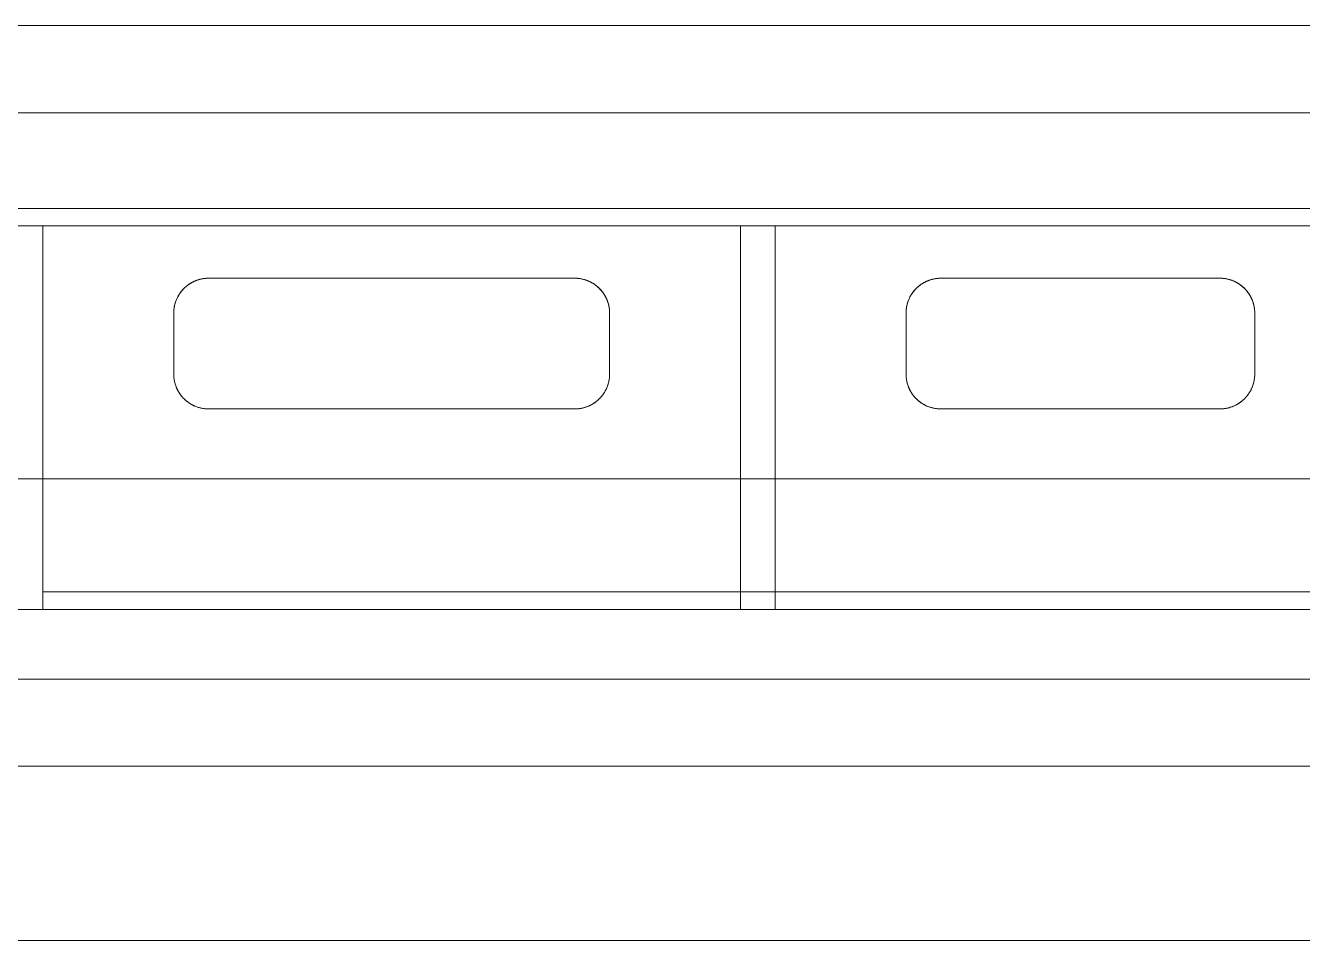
# Paper-space layout 'Presentación1' of a CAD drawing. Header units: millimetres. Extents: x 455 to 3402, y 15 to 1454.
# Drawn here: x 3192.21 to 3241.04, y 1336.63 to 1371.63 of the extents above; entities that cross this region are included whole.
import ezdxf

# ---------------------------------------------------------------- set-up
doc = ezdxf.new("R2010")
doc.units = ezdxf.units.MM

psp = doc.layouts.new('Presentación1')

# ---------------------------------------------------------------- linework, layer by layer
at = {"color": 7, "linetype": 'Continuous', "lineweight": 15}
for p, q in [((3264.878, 1371.629, -679.023), (3144.878, 1371.629, -679.023)), ((3264.878, 1368.295, -679.023), (3144.878, 1368.295, -679.023)), ((3264.878, 1364.629, -679.023), (3144.878, 1364.629, -679.023)), ((3192.878, 1363.962, -679.023), (3144.878, 1363.962, -679.023)), ((3219.544, 1363.962, -679.023), (3192.878, 1363.962, -679.023)), ((3192.878, 1363.962, -679.023), (3192.878, 1349.962, -679.023)), ((3264.878, 1363.962, -679.023), (3192.878, 1363.962, -679.023)), ((3192.878, 1349.962, -679.023), (3192.878, 1363.962, -679.023)), ((3192.878, 1349.295, -679.023), (3192.878, 1363.962, -679.023)), ((3219.544, 1349.962, -679.023), (3219.544, 1363.962, -679.023)), ((3220.878, 1363.962, -679.023), (3219.544, 1363.962, -679.023)), ((3219.544, 1349.295, -679.023), (3219.544, 1363.962, -679.023)), ((3220.878, 1363.962, -679.023), (3220.878, 1349.962, -679.023)), ((3264.878, 1363.962, -679.023), (3220.878, 1363.962, -679.023)), ((3220.878, 1349.295, -679.023), (3220.878, 1363.962, -679.023)), ((3213.211, 1361.962, -679.023), (3199.211, 1361.962, -679.023)), ((3237.878, 1361.962, -679.023), (3227.211, 1361.962, -679.023)), ((3197.878, 1360.629, -679.023), (3197.878, 1358.295, -679.023)), ((3197.878, 1360.629, -679.023), (3197.878, 1358.295, -679.023)), ((3197.878, 1360.629, -679.023), (3197.878, 1358.295, -679.023)), ((3197.878, 1360.629, -679.023), (3197.878, 1358.295, -679.023)), ((3214.544, 1358.295, -679.023), (3214.544, 1360.629, -679.023)), ((3214.544, 1358.295, -679.023), (3214.544, 1360.629, -679.023)), ((3214.544, 1358.295, -679.023), (3214.544, 1360.629, -679.023)), ((3214.544, 1358.295, -679.023), (3214.544, 1360.629, -679.023)), ((3225.878, 1360.629, -679.023), (3225.878, 1358.295, -679.023)), ((3225.878, 1360.629, -679.023), (3225.878, 1358.295, -679.023)), ((3225.878, 1360.629, -679.023), (3225.878, 1358.295, -679.023)), ((3225.878, 1360.629, -679.023), (3225.878, 1358.295, -679.023)), ((3239.211, 1358.295, -679.023), (3239.211, 1360.629, -679.023)), ((3239.211, 1358.295, -679.023), (3239.211, 1360.629, -679.023)), ((3239.211, 1358.295, -679.023), (3239.211, 1360.629, -679.023)), ((3239.211, 1358.295, -679.023), (3239.211, 1360.629, -679.023)), ((3199.211, 1356.962, -679.023), (3213.211, 1356.962, -679.023)), ((3227.211, 1356.962, -679.023), (3237.878, 1356.962, -679.023)), ((3264.878, 1354.286, -679.023), (3144.878, 1354.286, -679.023)), ((3219.544, 1349.962, -679.023), (3192.878, 1349.962, -679.023)), ((3192.878, 1349.295, -679.023), (3192.878, 1349.962, -679.023)), ((3192.878, 1349.962, -679.023), (3192.878, 1349.295, -679.023)), ((3264.878, 1349.962, -679.023), (3192.878, 1349.962, -679.023)), ((3219.544, 1349.962, -679.023), (3219.544, 1349.295, -679.023)), ((3264.878, 1349.962, -679.023), (3220.878, 1349.962, -679.023)), ((3220.878, 1349.295, -679.023), (3220.878, 1349.962, -679.023)), ((3191.211, 1349.295, -679.023), (3192.878, 1349.295, -679.023)), ((3219.544, 1349.295, -679.023), (3192.878, 1349.295, -679.023)), ((3264.878, 1349.295, -679.023), (3192.878, 1349.295, -679.023)), ((3220.878, 1349.295, -679.023), (3219.544, 1349.295, -679.023)), ((3264.878, 1349.295, -679.023), (3220.878, 1349.295, -679.023)), ((3264.878, 1346.629, -679.023), (3144.878, 1346.629, -679.023)), ((3264.878, 1343.295, -679.023), (3144.878, 1343.295, -679.023)), ((3264.878, 1336.629, -679.023), (3144.878, 1336.629, -679.023))]:
    psp.add_line(p, q, dxfattribs=at)
for points, knots in [([(3199.211, 1361.962, -679.023), (3199.19, 1361.962, -679.023), (3199.147, 1361.961, -679.023), (3199.083, 1361.956, -679.023), (3199.019, 1361.949, -679.023), (3198.949, 1361.937, -679.023), (3198.872, 1361.919, -679.023), (3198.789, 1361.895, -679.023), (3198.709, 1361.865, -679.023), (3198.629, 1361.829, -679.023), (3198.551, 1361.788, -679.023), (3198.475, 1361.742, -679.023), (3198.403, 1361.69, -679.023), (3198.331, 1361.632, -679.023), (3198.261, 1361.566, -679.023), (3198.193, 1361.492, -679.023), (3198.132, 1361.414, -679.023), (3198.085, 1361.343, -679.023), (3198.048, 1361.282, -679.023), (3198.021, 1361.231, -679.023), (3197.996, 1361.179, -679.023), (3197.974, 1361.126, -679.023), (3197.953, 1361.072, -679.023), (3197.935, 1361.017, -679.023), (3197.92, 1360.962, -679.023), (3197.905, 1360.902, -679.023), (3197.894, 1360.837, -679.023), (3197.885, 1360.768, -679.023), (3197.879, 1360.699, -679.023), (3197.878, 1360.652, -679.023), (3197.878, 1360.629, -679.023)], [0, 0, 0, 0, 0.027087, 0.054277, 0.081776, 0.109377, 0.146361, 0.183575, 0.221474, 0.259588, 0.300123, 0.340879, 0.382269, 0.423854, 0.472048, 0.520494, 0.569663, 0.619055, 0.648237, 0.67742, 0.706763, 0.736106, 0.765927, 0.795749, 0.825726, 0.855703, 0.891612, 0.927587, 0.96376, 1, 1, 1, 1]), ([(3199.211, 1361.962, -679.023), (3199.206, 1361.962, -679.023), (3199.171, 1361.962, -679.023), (3199.106, 1361.959, -679.023), (3199.017, 1361.949, -679.023), (3198.928, 1361.933, -679.023), (3198.842, 1361.911, -679.023), (3198.759, 1361.884, -679.023), (3198.679, 1361.852, -679.023), (3198.601, 1361.815, -679.023), (3198.524, 1361.773, -679.023), (3198.448, 1361.724, -679.023), (3198.375, 1361.668, -679.023), (3198.305, 1361.609, -679.023), (3198.237, 1361.541, -679.023), (3198.171, 1361.465, -679.023), (3198.109, 1361.381, -679.023), (3198.053, 1361.293, -679.023), (3198.012, 1361.213, -679.023), (3197.981, 1361.145, -679.023), (3197.959, 1361.089, -679.023), (3197.94, 1361.032, -679.023), (3197.923, 1360.974, -679.023), (3197.908, 1360.915, -679.023), (3197.897, 1360.855, -679.023), (3197.888, 1360.794, -679.023), (3197.88, 1360.719, -679.023), (3197.879, 1360.664, -679.023), (3197.878, 1360.629, -679.023)], [0, 0, 0, 0, 0.0068373, 0.0445267, 0.08249, 0.1212939, 0.1603758, 0.1980198, 0.235886, 0.2743992, 0.3131139, 0.3558665, 0.3988471, 0.4424782, 0.486308, 0.5378128, 0.589589, 0.6421496, 0.6949548, 0.725872, 0.7567899, 0.7878848, 0.8189799, 0.8506148, 0.8822491, 0.9140636, 0.9458784, 1, 1, 1, 1]), ([(3199.211, 1361.962, -679.023), (3199.182, 1361.962, -679.023), (3199.125, 1361.961, -679.023), (3199.038, 1361.952, -679.023), (3198.952, 1361.938, -679.023), (3198.868, 1361.918, -679.023), (3198.787, 1361.894, -679.023), (3198.709, 1361.865, -679.023), (3198.634, 1361.831, -679.023), (3198.568, 1361.798, -679.023), (3198.513, 1361.765, -679.023), (3198.467, 1361.735, -679.023), (3198.422, 1361.704, -679.023), (3198.378, 1361.671, -679.023), (3198.336, 1361.636, -679.023), (3198.296, 1361.599, -679.023), (3198.257, 1361.561, -679.023), (3198.218, 1361.519, -679.023), (3198.178, 1361.472, -679.023), (3198.138, 1361.421, -679.023), (3198.101, 1361.369, -679.023), (3198.067, 1361.314, -679.023), (3198.035, 1361.258, -679.023), (3198.006, 1361.2, -679.023), (3197.98, 1361.141, -679.023), (3197.957, 1361.084, -679.023), (3197.938, 1361.027, -679.023), (3197.922, 1360.972, -679.023), (3197.909, 1360.917, -679.023), (3197.898, 1360.861, -679.023), (3197.889, 1360.803, -679.023), (3197.883, 1360.746, -679.023), (3197.879, 1360.687, -679.023), (3197.878, 1360.648, -679.023), (3197.878, 1360.629, -679.023)], [0, 0, 0, 0, 0.036113, 0.072489, 0.109676, 0.147131, 0.183108, 0.219295, 0.256089, 0.293069, 0.318434, 0.3438, 0.369361, 0.394922, 0.421032, 0.447142, 0.473415, 0.499688, 0.531753, 0.563819, 0.596123, 0.628428, 0.661428, 0.694429, 0.727647, 0.760866, 0.79039, 0.819915, 0.849583, 0.879252, 0.909363, 0.939474, 0.969737, 1, 1, 1, 1]), ([(3199.211, 1361.962, -679.023), (3199.183, 1361.962, -679.023), (3199.127, 1361.961, -679.023), (3199.044, 1361.952, -679.023), (3198.961, 1361.939, -679.023), (3198.879, 1361.921, -679.023), (3198.799, 1361.898, -679.023), (3198.72, 1361.869, -679.023), (3198.642, 1361.836, -679.023), (3198.566, 1361.797, -679.023), (3198.494, 1361.754, -679.023), (3198.431, 1361.711, -679.023), (3198.378, 1361.67, -679.023), (3198.332, 1361.632, -679.023), (3198.289, 1361.592, -679.023), (3198.248, 1361.551, -679.023), (3198.208, 1361.508, -679.023), (3198.17, 1361.463, -679.023), (3198.135, 1361.417, -679.023), (3198.102, 1361.37, -679.023), (3198.071, 1361.322, -679.023), (3198.043, 1361.273, -679.023), (3198.017, 1361.223, -679.023), (3197.993, 1361.172, -679.023), (3197.971, 1361.12, -679.023), (3197.951, 1361.067, -679.023), (3197.934, 1361.013, -679.023), (3197.916, 1360.95, -679.023), (3197.9, 1360.878, -679.023), (3197.887, 1360.796, -679.023), (3197.879, 1360.713, -679.023), (3197.878, 1360.657, -679.023), (3197.878, 1360.629, -679.023)], [0, 0, 0, 0, 0.0351047, 0.0704519, 0.1057783, 0.141335, 0.1775752, 0.2140325, 0.2519146, 0.2900034, 0.3286796, 0.3675345, 0.39555, 0.4235662, 0.451796, 0.480026, 0.5088614, 0.5376977, 0.5667147, 0.5957321, 0.6243428, 0.6529539, 0.6817122, 0.7104714, 0.7396683, 0.7688655, 0.7982036, 0.8275426, 0.8703827, 0.9133305, 0.9566092, 1, 1, 1, 1]), ([(3214.544, 1360.629, -679.023), (3214.544, 1360.652, -679.023), (3214.543, 1360.697, -679.023), (3214.538, 1360.765, -679.023), (3214.529, 1360.834, -679.023), (3214.517, 1360.902, -679.023), (3214.501, 1360.97, -679.023), (3214.481, 1361.038, -679.023), (3214.457, 1361.105, -679.023), (3214.43, 1361.17, -679.023), (3214.401, 1361.232, -679.023), (3214.368, 1361.293, -679.023), (3214.332, 1361.352, -679.023), (3214.292, 1361.41, -679.023), (3214.249, 1361.467, -679.023), (3214.201, 1361.523, -679.023), (3214.149, 1361.577, -679.023), (3214.089, 1361.633, -679.023), (3214.019, 1361.691, -679.023), (3213.951, 1361.739, -679.023), (3213.893, 1361.775, -679.023), (3213.848, 1361.801, -679.023), (3213.801, 1361.825, -679.023), (3213.753, 1361.847, -679.023), (3213.704, 1361.868, -679.023), (3213.655, 1361.886, -679.023), (3213.605, 1361.903, -679.023), (3213.553, 1361.918, -679.023), (3213.499, 1361.931, -679.023), (3213.444, 1361.942, -679.023), (3213.388, 1361.951, -679.023), (3213.331, 1361.957, -679.023), (3213.272, 1361.961, -679.023), (3213.231, 1361.962, -679.023), (3213.211, 1361.962, -679.023)], [0, 0, 0, 0, 0.035373, 0.070809, 0.106434, 0.142123, 0.17855, 0.215046, 0.251755, 0.288537, 0.323141, 0.35781, 0.392686, 0.427635, 0.463466, 0.499386, 0.535593, 0.571906, 0.618057, 0.664468, 0.688109, 0.711791, 0.735605, 0.759466, 0.782532, 0.805646, 0.828911, 0.852231, 0.876189, 0.900212, 0.924435, 0.948728, 0.974321, 1, 1, 1, 1]), ([(3214.544, 1360.629, -679.023), (3214.544, 1360.655, -679.023), (3214.543, 1360.706, -679.023), (3214.536, 1360.784, -679.023), (3214.525, 1360.861, -679.023), (3214.51, 1360.934, -679.023), (3214.492, 1361.002, -679.023), (3214.471, 1361.066, -679.023), (3214.447, 1361.13, -679.023), (3214.42, 1361.193, -679.023), (3214.389, 1361.255, -679.023), (3214.354, 1361.317, -679.023), (3214.315, 1361.377, -679.023), (3214.277, 1361.431, -679.023), (3214.24, 1361.478, -679.023), (3214.205, 1361.519, -679.023), (3214.168, 1361.558, -679.023), (3214.128, 1361.597, -679.023), (3214.087, 1361.635, -679.023), (3214.043, 1361.672, -679.023), (3213.997, 1361.707, -679.023), (3213.94, 1361.746, -679.023), (3213.87, 1361.79, -679.023), (3213.785, 1361.834, -679.023), (3213.71, 1361.866, -679.023), (3213.647, 1361.889, -679.023), (3213.585, 1361.909, -679.023), (3213.507, 1361.93, -679.023), (3213.427, 1361.945, -679.023), (3213.362, 1361.954, -679.023), (3213.312, 1361.959, -679.023), (3213.262, 1361.962, -679.023), (3213.228, 1361.962, -679.023), (3213.211, 1361.962, -679.023)], [0, 0, 0, 0, 0.040084, 0.08026, 0.120712, 0.161258, 0.195897, 0.230597, 0.26548, 0.300428, 0.336127, 0.371899, 0.407903, 0.443988, 0.470283, 0.496613, 0.523055, 0.549538, 0.576492, 0.603495, 0.630648, 0.657856, 0.700618, 0.743632, 0.78751, 0.8096, 0.831733, 0.872914, 0.914419, 0.935692, 0.957013, 0.978481, 1, 1, 1, 1]), ([(3214.544, 1360.629, -679.023), (3214.544, 1360.653, -679.023), (3214.543, 1360.702, -679.023), (3214.537, 1360.775, -679.023), (3214.527, 1360.847, -679.023), (3214.513, 1360.917, -679.023), (3214.497, 1360.985, -679.023), (3214.477, 1361.049, -679.023), (3214.454, 1361.113, -679.023), (3214.428, 1361.176, -679.023), (3214.397, 1361.239, -679.023), (3214.363, 1361.301, -679.023), (3214.326, 1361.362, -679.023), (3214.288, 1361.416, -679.023), (3214.252, 1361.463, -679.023), (3214.217, 1361.505, -679.023), (3214.18, 1361.546, -679.023), (3214.14, 1361.586, -679.023), (3214.099, 1361.624, -679.023), (3214.055, 1361.662, -679.023), (3214.009, 1361.698, -679.023), (3213.952, 1361.738, -679.023), (3213.883, 1361.782, -679.023), (3213.799, 1361.827, -679.023), (3213.725, 1361.86, -679.023), (3213.664, 1361.883, -679.023), (3213.617, 1361.899, -679.023), (3213.569, 1361.913, -679.023), (3213.521, 1361.926, -679.023), (3213.473, 1361.937, -679.023), (3213.423, 1361.946, -679.023), (3213.372, 1361.953, -679.023), (3213.32, 1361.958, -679.023), (3213.267, 1361.961, -679.023), (3213.231, 1361.962, -679.023), (3213.212, 1361.962, -679.023), (3213.211, 1361.962, -679.023)], [0, 0, 0, 0, 0.037764, 0.075603, 0.113669, 0.15181, 0.186615, 0.221477, 0.256518, 0.29162, 0.327442, 0.363334, 0.399446, 0.435635, 0.462442, 0.489284, 0.516238, 0.543232, 0.570699, 0.598214, 0.625882, 0.653606, 0.695878, 0.738389, 0.781735, 0.803555, 0.825419, 0.846546, 0.867717, 0.889027, 0.910387, 0.932323, 0.954317, 0.976487, 0.998718, 1, 1, 1, 1]), ([(3214.544, 1360.629, -679.023), (3214.544, 1360.651, -679.023), (3214.543, 1360.697, -679.023), (3214.538, 1360.764, -679.023), (3214.53, 1360.831, -679.023), (3214.517, 1360.899, -679.023), (3214.502, 1360.966, -679.023), (3214.482, 1361.033, -679.023), (3214.459, 1361.099, -679.023), (3214.433, 1361.163, -679.023), (3214.404, 1361.226, -679.023), (3214.371, 1361.287, -679.023), (3214.335, 1361.347, -679.023), (3214.295, 1361.406, -679.023), (3214.252, 1361.464, -679.023), (3214.204, 1361.52, -679.023), (3214.152, 1361.575, -679.023), (3214.092, 1361.631, -679.023), (3214.022, 1361.689, -679.023), (3213.954, 1361.737, -679.023), (3213.897, 1361.773, -679.023), (3213.852, 1361.798, -679.023), (3213.806, 1361.823, -679.023), (3213.748, 1361.85, -679.023), (3213.678, 1361.879, -679.023), (3213.594, 1361.907, -679.023), (3213.506, 1361.93, -679.023), (3213.429, 1361.945, -679.023), (3213.364, 1361.954, -679.023), (3213.314, 1361.959, -679.023), (3213.263, 1361.962, -679.023), (3213.228, 1361.962, -679.023), (3213.211, 1361.962, -679.023)], [0, 0, 0, 0, 0.034981, 0.070021, 0.105242, 0.140523, 0.176496, 0.212533, 0.248767, 0.285068, 0.320205, 0.355407, 0.390813, 0.426292, 0.462645, 0.499086, 0.535813, 0.572644, 0.618453, 0.664511, 0.687958, 0.711445, 0.735062, 0.758725, 0.796952, 0.835412, 0.874663, 0.914214, 0.935526, 0.956891, 0.978418, 1, 1, 1, 1]), ([(3227.211, 1361.962, -679.023), (3227.206, 1361.962, -679.023), (3227.171, 1361.962, -679.023), (3227.106, 1361.959, -679.023), (3227.017, 1361.949, -679.023), (3226.928, 1361.933, -679.023), (3226.842, 1361.911, -679.023), (3226.759, 1361.884, -679.023), (3226.679, 1361.852, -679.023), (3226.601, 1361.815, -679.023), (3226.524, 1361.773, -679.023), (3226.448, 1361.724, -679.023), (3226.375, 1361.668, -679.023), (3226.305, 1361.609, -679.023), (3226.237, 1361.541, -679.023), (3226.171, 1361.465, -679.023), (3226.109, 1361.381, -679.023), (3226.053, 1361.293, -679.023), (3226.012, 1361.213, -679.023), (3225.981, 1361.145, -679.023), (3225.959, 1361.089, -679.023), (3225.94, 1361.032, -679.023), (3225.923, 1360.974, -679.023), (3225.908, 1360.915, -679.023), (3225.897, 1360.855, -679.023), (3225.888, 1360.794, -679.023), (3225.88, 1360.719, -679.023), (3225.879, 1360.664, -679.023), (3225.878, 1360.629, -679.023)], [0, 0, 0, 0, 0.006837, 0.044526, 0.08249, 0.121294, 0.160376, 0.19802, 0.235886, 0.274399, 0.313114, 0.355867, 0.398847, 0.442478, 0.486308, 0.537813, 0.589589, 0.64215, 0.694955, 0.725872, 0.75679, 0.787885, 0.81898, 0.850615, 0.882249, 0.914064, 0.945878, 1, 1, 1, 1]), ([(3227.211, 1361.962, -679.023), (3227.19, 1361.962, -679.023), (3227.147, 1361.961, -679.023), (3227.083, 1361.956, -679.023), (3227.019, 1361.949, -679.023), (3226.949, 1361.937, -679.023), (3226.872, 1361.919, -679.023), (3226.789, 1361.895, -679.023), (3226.709, 1361.865, -679.023), (3226.629, 1361.829, -679.023), (3226.551, 1361.788, -679.023), (3226.475, 1361.742, -679.023), (3226.403, 1361.69, -679.023), (3226.331, 1361.632, -679.023), (3226.261, 1361.566, -679.023), (3226.193, 1361.492, -679.023), (3226.132, 1361.414, -679.023), (3226.085, 1361.343, -679.023), (3226.048, 1361.282, -679.023), (3226.021, 1361.231, -679.023), (3225.996, 1361.179, -679.023), (3225.974, 1361.126, -679.023), (3225.953, 1361.072, -679.023), (3225.935, 1361.017, -679.023), (3225.92, 1360.962, -679.023), (3225.905, 1360.902, -679.023), (3225.894, 1360.837, -679.023), (3225.885, 1360.768, -679.023), (3225.879, 1360.699, -679.023), (3225.878, 1360.652, -679.023), (3225.878, 1360.629, -679.023)], [0, 0, 0, 0, 0.027087, 0.054277, 0.081776, 0.109377, 0.14636, 0.183575, 0.221474, 0.259588, 0.300123, 0.340879, 0.382269, 0.423854, 0.472048, 0.520494, 0.569663, 0.619055, 0.648237, 0.67742, 0.706763, 0.736106, 0.765927, 0.795749, 0.825726, 0.855703, 0.891612, 0.927587, 0.96376, 1, 1, 1, 1]), ([(3227.211, 1361.962, -679.023), (3227.182, 1361.962, -679.023), (3227.125, 1361.961, -679.023), (3227.038, 1361.952, -679.023), (3226.952, 1361.938, -679.023), (3226.868, 1361.918, -679.023), (3226.787, 1361.894, -679.023), (3226.709, 1361.865, -679.023), (3226.634, 1361.831, -679.023), (3226.568, 1361.798, -679.023), (3226.513, 1361.765, -679.023), (3226.467, 1361.735, -679.023), (3226.422, 1361.704, -679.023), (3226.378, 1361.671, -679.023), (3226.336, 1361.636, -679.023), (3226.296, 1361.599, -679.023), (3226.257, 1361.561, -679.023), (3226.218, 1361.519, -679.023), (3226.178, 1361.472, -679.023), (3226.138, 1361.421, -679.023), (3226.101, 1361.369, -679.023), (3226.067, 1361.314, -679.023), (3226.035, 1361.258, -679.023), (3226.006, 1361.2, -679.023), (3225.98, 1361.141, -679.023), (3225.957, 1361.084, -679.023), (3225.938, 1361.027, -679.023), (3225.922, 1360.972, -679.023), (3225.909, 1360.917, -679.023), (3225.898, 1360.861, -679.023), (3225.889, 1360.803, -679.023), (3225.883, 1360.746, -679.023), (3225.879, 1360.687, -679.023), (3225.878, 1360.648, -679.023), (3225.878, 1360.629, -679.023)], [0, 0, 0, 0, 0.036113, 0.072489, 0.109676, 0.147131, 0.183108, 0.219295, 0.256089, 0.293068, 0.318434, 0.3438, 0.369361, 0.394922, 0.421032, 0.447142, 0.473414, 0.499688, 0.531753, 0.563819, 0.596123, 0.628428, 0.661428, 0.694429, 0.727647, 0.760865, 0.790391, 0.819915, 0.849583, 0.879252, 0.909363, 0.939474, 0.969737, 1, 1, 1, 1]), ([(3227.211, 1361.962, -679.023), (3227.183, 1361.962, -679.023), (3227.127, 1361.961, -679.023), (3227.044, 1361.952, -679.023), (3226.961, 1361.939, -679.023), (3226.879, 1361.921, -679.023), (3226.799, 1361.898, -679.023), (3226.72, 1361.869, -679.023), (3226.642, 1361.836, -679.023), (3226.566, 1361.797, -679.023), (3226.494, 1361.754, -679.023), (3226.431, 1361.711, -679.023), (3226.378, 1361.67, -679.023), (3226.332, 1361.632, -679.023), (3226.289, 1361.592, -679.023), (3226.248, 1361.551, -679.023), (3226.208, 1361.508, -679.023), (3226.17, 1361.463, -679.023), (3226.135, 1361.417, -679.023), (3226.102, 1361.37, -679.023), (3226.071, 1361.322, -679.023), (3226.043, 1361.273, -679.023), (3226.017, 1361.223, -679.023), (3225.993, 1361.172, -679.023), (3225.971, 1361.12, -679.023), (3225.951, 1361.067, -679.023), (3225.934, 1361.013, -679.023), (3225.916, 1360.95, -679.023), (3225.9, 1360.878, -679.023), (3225.887, 1360.796, -679.023), (3225.879, 1360.713, -679.023), (3225.878, 1360.657, -679.023), (3225.878, 1360.629, -679.023)], [0, 0, 0, 0, 0.035104, 0.070452, 0.105778, 0.141335, 0.177575, 0.214032, 0.251915, 0.290003, 0.32868, 0.367535, 0.39555, 0.423566, 0.451796, 0.480026, 0.508861, 0.537697, 0.566714, 0.595732, 0.624342, 0.652954, 0.681712, 0.710471, 0.739668, 0.768865, 0.798204, 0.827543, 0.870383, 0.913331, 0.956609, 1, 1, 1, 1]), ([(3239.211, 1360.629, -679.023), (3239.211, 1360.655, -679.023), (3239.21, 1360.706, -679.023), (3239.203, 1360.784, -679.023), (3239.192, 1360.861, -679.023), (3239.176, 1360.934, -679.023), (3239.158, 1361.002, -679.023), (3239.138, 1361.066, -679.023), (3239.114, 1361.13, -679.023), (3239.087, 1361.193, -679.023), (3239.056, 1361.255, -679.023), (3239.021, 1361.317, -679.023), (3238.982, 1361.377, -679.023), (3238.944, 1361.431, -679.023), (3238.906, 1361.478, -679.023), (3238.871, 1361.519, -679.023), (3238.834, 1361.558, -679.023), (3238.795, 1361.597, -679.023), (3238.753, 1361.635, -679.023), (3238.709, 1361.672, -679.023), (3238.663, 1361.707, -679.023), (3238.606, 1361.746, -679.023), (3238.536, 1361.79, -679.023), (3238.451, 1361.834, -679.023), (3238.376, 1361.866, -679.023), (3238.313, 1361.889, -679.023), (3238.252, 1361.909, -679.023), (3238.173, 1361.93, -679.023), (3238.094, 1361.945, -679.023), (3238.029, 1361.954, -679.023), (3237.979, 1361.959, -679.023), (3237.928, 1361.962, -679.023), (3237.895, 1361.962, -679.023), (3237.878, 1361.962, -679.023)], [0, 0, 0, 0, 0.040084, 0.0802596, 0.1207118, 0.1612575, 0.195897, 0.2305963, 0.2654804, 0.3004278, 0.3361269, 0.3718987, 0.4079023, 0.4439882, 0.4702825, 0.4966128, 0.5230547, 0.5495376, 0.5764919, 0.6034941, 0.6306483, 0.6578563, 0.7006179, 0.7436323, 0.7875099, 0.8095988, 0.8317329, 0.8729141, 0.9144194, 0.935692, 0.9570123, 0.9784808, 1, 1, 1, 1]), ([(3239.211, 1360.629, -679.023), (3239.211, 1360.652, -679.023), (3239.21, 1360.697, -679.023), (3239.205, 1360.765, -679.023), (3239.196, 1360.834, -679.023), (3239.184, 1360.902, -679.023), (3239.167, 1360.97, -679.023), (3239.148, 1361.038, -679.023), (3239.124, 1361.105, -679.023), (3239.097, 1361.17, -679.023), (3239.067, 1361.232, -679.023), (3239.035, 1361.293, -679.023), (3238.999, 1361.352, -679.023), (3238.959, 1361.41, -679.023), (3238.915, 1361.467, -679.023), (3238.868, 1361.523, -679.023), (3238.816, 1361.577, -679.023), (3238.756, 1361.633, -679.023), (3238.686, 1361.691, -679.023), (3238.617, 1361.739, -679.023), (3238.56, 1361.775, -679.023), (3238.514, 1361.801, -679.023), (3238.467, 1361.825, -679.023), (3238.42, 1361.847, -679.023), (3238.371, 1361.868, -679.023), (3238.322, 1361.886, -679.023), (3238.271, 1361.903, -679.023), (3238.219, 1361.918, -679.023), (3238.166, 1361.931, -679.023), (3238.111, 1361.942, -679.023), (3238.055, 1361.951, -679.023), (3237.997, 1361.957, -679.023), (3237.938, 1361.961, -679.023), (3237.898, 1361.962, -679.023), (3237.878, 1361.962, -679.023)], [0, 0, 0, 0, 0.035373, 0.070809, 0.106434, 0.142123, 0.17855, 0.215046, 0.251755, 0.288537, 0.323141, 0.35781, 0.392686, 0.427635, 0.463466, 0.499385, 0.535593, 0.571905, 0.618056, 0.664468, 0.688108, 0.71179, 0.735604, 0.759465, 0.782531, 0.805645, 0.82891, 0.85223, 0.876188, 0.900211, 0.924435, 0.948728, 0.97432, 1, 1, 1, 1]), ([(3239.211, 1360.629, -679.023), (3239.211, 1360.653, -679.023), (3239.21, 1360.702, -679.023), (3239.204, 1360.775, -679.023), (3239.194, 1360.847, -679.023), (3239.18, 1360.917, -679.023), (3239.163, 1360.985, -679.023), (3239.144, 1361.049, -679.023), (3239.121, 1361.113, -679.023), (3239.094, 1361.176, -679.023), (3239.064, 1361.239, -679.023), (3239.03, 1361.301, -679.023), (3238.993, 1361.362, -679.023), (3238.955, 1361.416, -679.023), (3238.918, 1361.463, -679.023), (3238.883, 1361.505, -679.023), (3238.846, 1361.546, -679.023), (3238.807, 1361.586, -679.023), (3238.765, 1361.624, -679.023), (3238.721, 1361.662, -679.023), (3238.675, 1361.698, -679.023), (3238.618, 1361.738, -679.023), (3238.549, 1361.782, -679.023), (3238.466, 1361.827, -679.023), (3238.392, 1361.86, -679.023), (3238.33, 1361.883, -679.023), (3238.283, 1361.899, -679.023), (3238.236, 1361.913, -679.023), (3238.188, 1361.926, -679.023), (3238.139, 1361.937, -679.023), (3238.089, 1361.946, -679.023), (3238.038, 1361.953, -679.023), (3237.986, 1361.958, -679.023), (3237.934, 1361.961, -679.023), (3237.897, 1361.962, -679.023), (3237.879, 1361.962, -679.023), (3237.878, 1361.962, -679.023)], [0, 0, 0, 0, 0.0377635, 0.0756028, 0.1136685, 0.1518102, 0.1866146, 0.2214764, 0.2565174, 0.2916192, 0.3274422, 0.3633345, 0.3994458, 0.4356345, 0.462442, 0.489284, 0.5162378, 0.5432322, 0.5706989, 0.5982133, 0.6258822, 0.6536057, 0.6958775, 0.7383885, 0.781735, 0.8035553, 0.8254191, 0.8465461, 0.8677165, 0.8890265, 0.9103857, 0.9323231, 0.9543162, 0.9764865, 0.9987179, 1, 1, 1, 1]), ([(3239.211, 1360.629, -679.023), (3239.211, 1360.651, -679.023), (3239.21, 1360.697, -679.023), (3239.205, 1360.764, -679.023), (3239.196, 1360.831, -679.023), (3239.184, 1360.899, -679.023), (3239.168, 1360.966, -679.023), (3239.149, 1361.033, -679.023), (3239.126, 1361.099, -679.023), (3239.1, 1361.163, -679.023), (3239.07, 1361.226, -679.023), (3239.038, 1361.287, -679.023), (3239.002, 1361.347, -679.023), (3238.962, 1361.406, -679.023), (3238.918, 1361.464, -679.023), (3238.87, 1361.52, -679.023), (3238.818, 1361.575, -679.023), (3238.758, 1361.631, -679.023), (3238.688, 1361.689, -679.023), (3238.621, 1361.737, -679.023), (3238.564, 1361.773, -679.023), (3238.519, 1361.798, -679.023), (3238.473, 1361.823, -679.023), (3238.415, 1361.85, -679.023), (3238.345, 1361.879, -679.023), (3238.26, 1361.907, -679.023), (3238.172, 1361.93, -679.023), (3238.095, 1361.945, -679.023), (3238.031, 1361.954, -679.023), (3237.98, 1361.959, -679.023), (3237.929, 1361.962, -679.023), (3237.895, 1361.962, -679.023), (3237.878, 1361.962, -679.023)], [0, 0, 0, 0, 0.034981, 0.070021, 0.105242, 0.140523, 0.176496, 0.212533, 0.248767, 0.285067, 0.320204, 0.355406, 0.390813, 0.426291, 0.462645, 0.499086, 0.535813, 0.572644, 0.618453, 0.66451, 0.687957, 0.711445, 0.735062, 0.758726, 0.796952, 0.835412, 0.874662, 0.914213, 0.935525, 0.95689, 0.978418, 1, 1, 1, 1]), ([(3197.878, 1358.295, -679.023), (3197.878, 1358.275, -679.023), (3197.879, 1358.235, -679.023), (3197.883, 1358.175, -679.023), (3197.89, 1358.114, -679.023), (3197.899, 1358.053, -679.023), (3197.912, 1357.992, -679.023), (3197.928, 1357.931, -679.023), (3197.947, 1357.871, -679.023), (3197.972, 1357.802, -679.023), (3198.005, 1357.725, -679.023), (3198.043, 1357.65, -679.023), (3198.082, 1357.586, -679.023), (3198.117, 1357.532, -679.023), (3198.156, 1357.479, -679.023), (3198.199, 1357.427, -679.023), (3198.248, 1357.372, -679.023), (3198.307, 1357.314, -679.023), (3198.368, 1357.262, -679.023), (3198.424, 1357.219, -679.023), (3198.483, 1357.177, -679.023), (3198.555, 1357.133, -679.023), (3198.636, 1357.091, -679.023), (3198.716, 1357.057, -679.023), (3198.785, 1357.031, -679.023), (3198.847, 1357.012, -679.023), (3198.911, 1356.996, -679.023), (3198.986, 1356.98, -679.023), (3199.066, 1356.969, -679.023), (3199.141, 1356.963, -679.023), (3199.188, 1356.963, -679.023), (3199.211, 1356.962, -679.023)], [0, 0, 0, 0, 0.0308421, 0.0618087, 0.0927752, 0.124168, 0.1555606, 0.1873979, 0.2192343, 0.2512206, 0.2976292, 0.3440367, 0.3755514, 0.4070657, 0.4391359, 0.4712062, 0.5034689, 0.5457584, 0.5880463, 0.6167983, 0.6455499, 0.6895735, 0.7335952, 0.7710748, 0.8085534, 0.834005, 0.8594565, 0.8983628, 0.9372687, 0.9685816, 1, 1, 1, 1]), ([(3197.878, 1358.295, -679.023), (3197.878, 1358.275, -679.023), (3197.879, 1358.235, -679.023), (3197.883, 1358.175, -679.023), (3197.89, 1358.114, -679.023), (3197.899, 1358.053, -679.023), (3197.912, 1357.992, -679.023), (3197.928, 1357.931, -679.023), (3197.947, 1357.871, -679.023), (3197.972, 1357.802, -679.023), (3198.005, 1357.725, -679.023), (3198.043, 1357.65, -679.023), (3198.082, 1357.586, -679.023), (3198.117, 1357.532, -679.023), (3198.156, 1357.479, -679.023), (3198.199, 1357.427, -679.023), (3198.248, 1357.372, -679.023), (3198.307, 1357.314, -679.023), (3198.368, 1357.262, -679.023), (3198.424, 1357.219, -679.023), (3198.483, 1357.177, -679.023), (3198.555, 1357.133, -679.023), (3198.636, 1357.091, -679.023), (3198.716, 1357.057, -679.023), (3198.785, 1357.031, -679.023), (3198.847, 1357.012, -679.023), (3198.911, 1356.996, -679.023), (3198.986, 1356.98, -679.023), (3199.066, 1356.969, -679.023), (3199.141, 1356.963, -679.023), (3199.188, 1356.963, -679.023), (3199.211, 1356.962, -679.023)], [0, 0, 0, 0, 0.0308421, 0.0618087, 0.0927752, 0.124168, 0.1555606, 0.1873979, 0.2192343, 0.2512206, 0.2976292, 0.3440367, 0.3755514, 0.4070657, 0.4391359, 0.4712062, 0.5034689, 0.5457584, 0.5880463, 0.6167983, 0.6455499, 0.6895735, 0.7335952, 0.7710748, 0.8085534, 0.834005, 0.8594565, 0.8983628, 0.9372687, 0.9685816, 1, 1, 1, 1]), ([(3197.878, 1358.295, -679.023), (3197.878, 1358.276, -679.023), (3197.879, 1358.236, -679.023), (3197.883, 1358.177, -679.023), (3197.889, 1358.118, -679.023), (3197.899, 1358.058, -679.023), (3197.911, 1357.998, -679.023), (3197.926, 1357.938, -679.023), (3197.944, 1357.879, -679.023), (3197.968, 1357.811, -679.023), (3198, 1357.735, -679.023), (3198.037, 1357.662, -679.023), (3198.074, 1357.599, -679.023), (3198.108, 1357.545, -679.023), (3198.145, 1357.493, -679.023), (3198.186, 1357.442, -679.023), (3198.234, 1357.387, -679.023), (3198.29, 1357.33, -679.023), (3198.349, 1357.277, -679.023), (3198.404, 1357.234, -679.023), (3198.461, 1357.192, -679.023), (3198.531, 1357.148, -679.023), (3198.609, 1357.105, -679.023), (3198.687, 1357.068, -679.023), (3198.756, 1357.042, -679.023), (3198.818, 1357.021, -679.023), (3198.881, 1357.003, -679.023), (3198.955, 1356.986, -679.023), (3199.04, 1356.972, -679.023), (3199.126, 1356.964, -679.023), (3199.183, 1356.963, -679.023), (3199.211, 1356.962, -679.023)], [0, 0, 0, 0, 0.030055, 0.060232, 0.090408, 0.120999, 0.151589, 0.182611, 0.213634, 0.244801, 0.290025, 0.335247, 0.365947, 0.396646, 0.427875, 0.459104, 0.490513, 0.532196, 0.573878, 0.602195, 0.630512, 0.673825, 0.717137, 0.754958, 0.792778, 0.818444, 0.844111, 0.883314, 0.922518, 0.961166, 1, 1, 1, 1]), ([(3197.878, 1358.295, -679.023), (3197.878, 1358.276, -679.023), (3197.879, 1358.236, -679.023), (3197.883, 1358.177, -679.023), (3197.889, 1358.118, -679.023), (3197.899, 1358.058, -679.023), (3197.911, 1357.998, -679.023), (3197.926, 1357.938, -679.023), (3197.944, 1357.879, -679.023), (3197.968, 1357.811, -679.023), (3198, 1357.735, -679.023), (3198.037, 1357.662, -679.023), (3198.074, 1357.599, -679.023), (3198.108, 1357.545, -679.023), (3198.145, 1357.493, -679.023), (3198.186, 1357.442, -679.023), (3198.234, 1357.387, -679.023), (3198.29, 1357.33, -679.023), (3198.349, 1357.277, -679.023), (3198.404, 1357.234, -679.023), (3198.461, 1357.192, -679.023), (3198.531, 1357.148, -679.023), (3198.609, 1357.105, -679.023), (3198.687, 1357.068, -679.023), (3198.756, 1357.042, -679.023), (3198.818, 1357.021, -679.023), (3198.881, 1357.003, -679.023), (3198.955, 1356.986, -679.023), (3199.04, 1356.972, -679.023), (3199.126, 1356.964, -679.023), (3199.183, 1356.963, -679.023), (3199.211, 1356.962, -679.023)], [0, 0, 0, 0, 0.030055, 0.060232, 0.090408, 0.120999, 0.151589, 0.182611, 0.213634, 0.244801, 0.290025, 0.335247, 0.365947, 0.396646, 0.427875, 0.459104, 0.490513, 0.532196, 0.573878, 0.602195, 0.630512, 0.673825, 0.717137, 0.754958, 0.792778, 0.818444, 0.844111, 0.883314, 0.922518, 0.961166, 1, 1, 1, 1]), ([(3213.211, 1356.962, -679.023), (3213.24, 1356.963, -679.023), (3213.299, 1356.964, -679.023), (3213.391, 1356.973, -679.023), (3213.486, 1356.99, -679.023), (3213.584, 1357.014, -679.023), (3213.68, 1357.046, -679.023), (3213.773, 1357.085, -679.023), (3213.863, 1357.131, -679.023), (3213.949, 1357.183, -679.023), (3214.03, 1357.242, -679.023), (3214.108, 1357.307, -679.023), (3214.181, 1357.379, -679.023), (3214.25, 1357.457, -679.023), (3214.312, 1357.54, -679.023), (3214.358, 1357.614, -679.023), (3214.393, 1357.677, -679.023), (3214.417, 1357.726, -679.023), (3214.439, 1357.776, -679.023), (3214.46, 1357.827, -679.023), (3214.478, 1357.879, -679.023), (3214.494, 1357.931, -679.023), (3214.508, 1357.985, -679.023), (3214.521, 1358.042, -679.023), (3214.531, 1358.102, -679.023), (3214.539, 1358.166, -679.023), (3214.544, 1358.231, -679.023), (3214.544, 1358.274, -679.023), (3214.544, 1358.295, -679.023)], [0, 0, 0, 0, 0.03956, 0.079334, 0.124255, 0.169483, 0.215657, 0.262149, 0.308086, 0.354313, 0.401424, 0.448825, 0.498005, 0.547483, 0.597854, 0.648515, 0.675589, 0.702664, 0.729899, 0.757136, 0.784859, 0.812581, 0.840463, 0.868344, 0.901105, 0.933928, 0.966933, 1, 1, 1, 1]), ([(3213.211, 1356.962, -679.023), (3213.234, 1356.962, -679.023), (3213.28, 1356.963, -679.023), (3213.349, 1356.969, -679.023), (3213.418, 1356.978, -679.023), (3213.496, 1356.992, -679.023), (3213.583, 1357.014, -679.023), (3213.678, 1357.045, -679.023), (3213.771, 1357.084, -679.023), (3213.861, 1357.13, -679.023), (3213.947, 1357.182, -679.023), (3214.029, 1357.241, -679.023), (3214.107, 1357.306, -679.023), (3214.18, 1357.378, -679.023), (3214.248, 1357.455, -679.023), (3214.311, 1357.539, -679.023), (3214.367, 1357.628, -679.023), (3214.408, 1357.707, -679.023), (3214.438, 1357.772, -679.023), (3214.459, 1357.824, -679.023), (3214.477, 1357.877, -679.023), (3214.494, 1357.93, -679.023), (3214.508, 1357.984, -679.023), (3214.52, 1358.039, -679.023), (3214.53, 1358.095, -679.023), (3214.538, 1358.156, -679.023), (3214.543, 1358.223, -679.023), (3214.544, 1358.271, -679.023), (3214.544, 1358.295, -679.023)], [0, 0, 0, 0, 0.030849, 0.0618, 0.093058, 0.12442, 0.16936, 0.2146, 0.260764, 0.307235, 0.353777, 0.400611, 0.448324, 0.496324, 0.546588, 0.597154, 0.648627, 0.700393, 0.728159, 0.755925, 0.783857, 0.81179, 0.840225, 0.86866, 0.89726, 0.92586, 0.962887, 1, 1, 1, 1]), ([(3213.211, 1356.962, -679.023), (3213.232, 1356.962, -679.023), (3213.274, 1356.963, -679.023), (3213.337, 1356.968, -679.023), (3213.4, 1356.975, -679.023), (3213.476, 1356.988, -679.023), (3213.563, 1357.008, -679.023), (3213.661, 1357.039, -679.023), (3213.757, 1357.077, -679.023), (3213.85, 1357.123, -679.023), (3213.938, 1357.176, -679.023), (3214.022, 1357.235, -679.023), (3214.101, 1357.301, -679.023), (3214.176, 1357.374, -679.023), (3214.246, 1357.452, -679.023), (3214.309, 1357.537, -679.023), (3214.366, 1357.626, -679.023), (3214.407, 1357.705, -679.023), (3214.437, 1357.77, -679.023), (3214.458, 1357.821, -679.023), (3214.476, 1357.873, -679.023), (3214.493, 1357.926, -679.023), (3214.507, 1357.98, -679.023), (3214.519, 1358.034, -679.023), (3214.529, 1358.089, -679.023), (3214.537, 1358.151, -679.023), (3214.543, 1358.22, -679.023), (3214.544, 1358.27, -679.023), (3214.544, 1358.295, -679.023)], [0, 0, 0, 0, 0.028571, 0.057216, 0.086091, 0.115041, 0.161429, 0.208132, 0.255808, 0.303813, 0.351304, 0.3991, 0.447827, 0.496862, 0.547188, 0.597827, 0.649405, 0.701291, 0.728598, 0.755906, 0.783381, 0.810855, 0.838833, 0.866812, 0.894956, 0.923099, 0.961499, 1, 1, 1, 1]), ([(3213.211, 1356.962, -679.023), (3213.239, 1356.963, -679.023), (3213.294, 1356.964, -679.023), (3213.383, 1356.972, -679.023), (3213.478, 1356.988, -679.023), (3213.578, 1357.012, -679.023), (3213.677, 1357.045, -679.023), (3213.773, 1357.085, -679.023), (3213.864, 1357.132, -679.023), (3213.952, 1357.185, -679.023), (3214.035, 1357.246, -679.023), (3214.114, 1357.313, -679.023), (3214.188, 1357.386, -679.023), (3214.257, 1357.466, -679.023), (3214.319, 1357.55, -679.023), (3214.365, 1357.626, -679.023), (3214.399, 1357.688, -679.023), (3214.431, 1357.754, -679.023), (3214.458, 1357.821, -679.023), (3214.482, 1357.891, -679.023), (3214.497, 1357.943, -679.023), (3214.511, 1357.997, -679.023), (3214.523, 1358.053, -679.023), (3214.532, 1358.111, -679.023), (3214.539, 1358.172, -679.023), (3214.544, 1358.234, -679.023), (3214.544, 1358.275, -679.023), (3214.544, 1358.295, -679.023)], [0, 0, 0, 0, 0.037638, 0.075447, 0.121843, 0.168557, 0.216261, 0.2643, 0.311412, 0.35883, 0.407184, 0.455847, 0.505449, 0.555361, 0.606207, 0.657358, 0.684173, 0.710989, 0.764936, 0.792409, 0.819883, 0.847517, 0.875152, 0.906227, 0.937357, 0.968652, 1, 1, 1, 1]), ([(3225.878, 1358.295, -679.023), (3225.878, 1358.275, -679.023), (3225.879, 1358.235, -679.023), (3225.883, 1358.175, -679.023), (3225.89, 1358.114, -679.023), (3225.899, 1358.053, -679.023), (3225.912, 1357.992, -679.023), (3225.928, 1357.931, -679.023), (3225.947, 1357.871, -679.023), (3225.972, 1357.802, -679.023), (3226.005, 1357.725, -679.023), (3226.043, 1357.65, -679.023), (3226.082, 1357.586, -679.023), (3226.117, 1357.532, -679.023), (3226.156, 1357.479, -679.023), (3226.199, 1357.427, -679.023), (3226.248, 1357.372, -679.023), (3226.307, 1357.314, -679.023), (3226.368, 1357.262, -679.023), (3226.424, 1357.219, -679.023), (3226.483, 1357.177, -679.023), (3226.555, 1357.133, -679.023), (3226.636, 1357.091, -679.023), (3226.716, 1357.057, -679.023), (3226.785, 1357.031, -679.023), (3226.847, 1357.012, -679.023), (3226.911, 1356.996, -679.023), (3226.986, 1356.98, -679.023), (3227.066, 1356.969, -679.023), (3227.141, 1356.963, -679.023), (3227.188, 1356.963, -679.023), (3227.211, 1356.962, -679.023)], [0, 0, 0, 0, 0.030842, 0.061809, 0.092775, 0.124168, 0.155561, 0.187398, 0.219234, 0.251221, 0.297629, 0.344037, 0.375552, 0.407066, 0.439136, 0.471206, 0.503469, 0.545759, 0.588047, 0.616798, 0.64555, 0.689573, 0.733595, 0.771075, 0.808553, 0.834006, 0.859457, 0.898363, 0.937269, 0.968582, 1, 1, 1, 1]), ([(3225.878, 1358.295, -679.023), (3225.878, 1358.275, -679.023), (3225.879, 1358.235, -679.023), (3225.883, 1358.175, -679.023), (3225.89, 1358.114, -679.023), (3225.899, 1358.053, -679.023), (3225.912, 1357.992, -679.023), (3225.928, 1357.931, -679.023), (3225.947, 1357.871, -679.023), (3225.972, 1357.802, -679.023), (3226.005, 1357.725, -679.023), (3226.043, 1357.65, -679.023), (3226.082, 1357.586, -679.023), (3226.117, 1357.532, -679.023), (3226.156, 1357.479, -679.023), (3226.199, 1357.427, -679.023), (3226.248, 1357.372, -679.023), (3226.307, 1357.314, -679.023), (3226.368, 1357.262, -679.023), (3226.424, 1357.219, -679.023), (3226.483, 1357.177, -679.023), (3226.555, 1357.133, -679.023), (3226.636, 1357.091, -679.023), (3226.716, 1357.057, -679.023), (3226.785, 1357.031, -679.023), (3226.847, 1357.012, -679.023), (3226.911, 1356.996, -679.023), (3226.986, 1356.98, -679.023), (3227.066, 1356.969, -679.023), (3227.141, 1356.963, -679.023), (3227.188, 1356.963, -679.023), (3227.211, 1356.962, -679.023)], [0, 0, 0, 0, 0.030842, 0.061809, 0.092775, 0.124168, 0.155561, 0.187398, 0.219234, 0.251221, 0.297629, 0.344037, 0.375552, 0.407066, 0.439136, 0.471206, 0.503469, 0.545759, 0.588047, 0.616798, 0.64555, 0.689573, 0.733595, 0.771075, 0.808553, 0.834006, 0.859457, 0.898363, 0.937269, 0.968582, 1, 1, 1, 1]), ([(3225.878, 1358.295, -679.023), (3225.878, 1358.276, -679.023), (3225.879, 1358.236, -679.023), (3225.883, 1358.177, -679.023), (3225.889, 1358.118, -679.023), (3225.899, 1358.058, -679.023), (3225.911, 1357.998, -679.023), (3225.926, 1357.938, -679.023), (3225.944, 1357.879, -679.023), (3225.968, 1357.811, -679.023), (3226, 1357.735, -679.023), (3226.037, 1357.662, -679.023), (3226.074, 1357.599, -679.023), (3226.108, 1357.545, -679.023), (3226.145, 1357.493, -679.023), (3226.186, 1357.442, -679.023), (3226.234, 1357.387, -679.023), (3226.29, 1357.33, -679.023), (3226.349, 1357.277, -679.023), (3226.404, 1357.234, -679.023), (3226.461, 1357.192, -679.023), (3226.531, 1357.148, -679.023), (3226.609, 1357.105, -679.023), (3226.687, 1357.068, -679.023), (3226.756, 1357.042, -679.023), (3226.818, 1357.021, -679.023), (3226.881, 1357.003, -679.023), (3226.955, 1356.986, -679.023), (3227.04, 1356.972, -679.023), (3227.126, 1356.964, -679.023), (3227.183, 1356.963, -679.023), (3227.211, 1356.962, -679.023)], [0, 0, 0, 0, 0.030055, 0.060232, 0.090408, 0.120999, 0.151589, 0.182611, 0.213634, 0.244801, 0.290025, 0.335247, 0.365947, 0.396646, 0.427876, 0.459104, 0.490514, 0.532196, 0.573878, 0.602195, 0.630512, 0.673825, 0.717137, 0.754958, 0.792778, 0.818444, 0.844111, 0.883315, 0.922518, 0.961167, 1, 1, 1, 1]), ([(3225.878, 1358.295, -679.023), (3225.878, 1358.276, -679.023), (3225.879, 1358.236, -679.023), (3225.883, 1358.177, -679.023), (3225.889, 1358.118, -679.023), (3225.899, 1358.058, -679.023), (3225.911, 1357.998, -679.023), (3225.926, 1357.938, -679.023), (3225.944, 1357.879, -679.023), (3225.968, 1357.811, -679.023), (3226, 1357.735, -679.023), (3226.037, 1357.662, -679.023), (3226.074, 1357.599, -679.023), (3226.108, 1357.545, -679.023), (3226.145, 1357.493, -679.023), (3226.186, 1357.442, -679.023), (3226.234, 1357.387, -679.023), (3226.29, 1357.33, -679.023), (3226.349, 1357.277, -679.023), (3226.404, 1357.234, -679.023), (3226.461, 1357.192, -679.023), (3226.531, 1357.148, -679.023), (3226.609, 1357.105, -679.023), (3226.687, 1357.068, -679.023), (3226.756, 1357.042, -679.023), (3226.818, 1357.021, -679.023), (3226.881, 1357.003, -679.023), (3226.955, 1356.986, -679.023), (3227.04, 1356.972, -679.023), (3227.126, 1356.964, -679.023), (3227.183, 1356.963, -679.023), (3227.211, 1356.962, -679.023)], [0, 0, 0, 0, 0.030055, 0.060232, 0.090408, 0.120999, 0.151589, 0.182611, 0.213634, 0.244801, 0.290025, 0.335247, 0.365947, 0.396646, 0.427876, 0.459104, 0.490514, 0.532196, 0.573878, 0.602195, 0.630512, 0.673825, 0.717137, 0.754958, 0.792778, 0.818444, 0.844111, 0.883315, 0.922518, 0.961167, 1, 1, 1, 1]), ([(3237.878, 1356.962, -679.023), (3237.901, 1356.962, -679.023), (3237.947, 1356.963, -679.023), (3238.015, 1356.969, -679.023), (3238.084, 1356.978, -679.023), (3238.163, 1356.992, -679.023), (3238.25, 1357.014, -679.023), (3238.345, 1357.045, -679.023), (3238.438, 1357.084, -679.023), (3238.528, 1357.13, -679.023), (3238.614, 1357.182, -679.023), (3238.696, 1357.241, -679.023), (3238.773, 1357.306, -679.023), (3238.847, 1357.378, -679.023), (3238.915, 1357.455, -679.023), (3238.978, 1357.539, -679.023), (3239.034, 1357.628, -679.023), (3239.075, 1357.707, -679.023), (3239.105, 1357.772, -679.023), (3239.125, 1357.824, -679.023), (3239.144, 1357.877, -679.023), (3239.161, 1357.93, -679.023), (3239.175, 1357.984, -679.023), (3239.187, 1358.039, -679.023), (3239.196, 1358.095, -679.023), (3239.204, 1358.156, -679.023), (3239.21, 1358.223, -679.023), (3239.211, 1358.271, -679.023), (3239.211, 1358.295, -679.023)], [0, 0, 0, 0, 0.0308501, 0.0618011, 0.0930587, 0.124421, 0.1693605, 0.2146007, 0.2607645, 0.3072355, 0.3537775, 0.4006114, 0.4483243, 0.4963243, 0.5465884, 0.597155, 0.6486274, 0.7003927, 0.7281589, 0.7559249, 0.7838571, 0.8117901, 0.8402253, 0.8686603, 0.8972599, 0.9258598, 0.9628869, 1, 1, 1, 1]), ([(3237.878, 1356.962, -679.023), (3237.907, 1356.963, -679.023), (3237.966, 1356.964, -679.023), (3238.058, 1356.973, -679.023), (3238.153, 1356.99, -679.023), (3238.25, 1357.014, -679.023), (3238.347, 1357.046, -679.023), (3238.44, 1357.085, -679.023), (3238.53, 1357.131, -679.023), (3238.615, 1357.183, -679.023), (3238.697, 1357.242, -679.023), (3238.775, 1357.307, -679.023), (3238.848, 1357.379, -679.023), (3238.916, 1357.457, -679.023), (3238.978, 1357.54, -679.023), (3239.025, 1357.614, -679.023), (3239.059, 1357.677, -679.023), (3239.084, 1357.726, -679.023), (3239.106, 1357.776, -679.023), (3239.126, 1357.827, -679.023), (3239.145, 1357.879, -679.023), (3239.161, 1357.931, -679.023), (3239.175, 1357.985, -679.023), (3239.187, 1358.042, -679.023), (3239.198, 1358.102, -679.023), (3239.205, 1358.166, -679.023), (3239.21, 1358.231, -679.023), (3239.211, 1358.274, -679.023), (3239.211, 1358.295, -679.023)], [0, 0, 0, 0, 0.039561, 0.079334, 0.124256, 0.169484, 0.215658, 0.26215, 0.308086, 0.354314, 0.401425, 0.448825, 0.498005, 0.547483, 0.597854, 0.648515, 0.67559, 0.702664, 0.7299, 0.757136, 0.784859, 0.812581, 0.840463, 0.868344, 0.901105, 0.933928, 0.966933, 1, 1, 1, 1]), ([(3237.878, 1356.962, -679.023), (3237.899, 1356.962, -679.023), (3237.941, 1356.963, -679.023), (3238.004, 1356.968, -679.023), (3238.067, 1356.975, -679.023), (3238.142, 1356.988, -679.023), (3238.229, 1357.008, -679.023), (3238.327, 1357.039, -679.023), (3238.423, 1357.077, -679.023), (3238.516, 1357.123, -679.023), (3238.605, 1357.176, -679.023), (3238.689, 1357.235, -679.023), (3238.768, 1357.301, -679.023), (3238.843, 1357.374, -679.023), (3238.912, 1357.452, -679.023), (3238.976, 1357.537, -679.023), (3239.032, 1357.626, -679.023), (3239.074, 1357.705, -679.023), (3239.104, 1357.77, -679.023), (3239.124, 1357.821, -679.023), (3239.143, 1357.873, -679.023), (3239.159, 1357.926, -679.023), (3239.174, 1357.98, -679.023), (3239.186, 1358.034, -679.023), (3239.195, 1358.089, -679.023), (3239.204, 1358.151, -679.023), (3239.21, 1358.22, -679.023), (3239.211, 1358.27, -679.023), (3239.211, 1358.295, -679.023)], [0, 0, 0, 0, 0.028571, 0.057217, 0.086092, 0.115043, 0.161429, 0.208133, 0.255809, 0.303813, 0.351304, 0.399101, 0.447827, 0.496862, 0.547189, 0.597827, 0.649405, 0.701291, 0.728599, 0.755906, 0.783381, 0.810855, 0.838833, 0.866812, 0.894955, 0.923099, 0.961499, 1, 1, 1, 1]), ([(3237.878, 1356.962, -679.023), (3237.905, 1356.963, -679.023), (3237.961, 1356.964, -679.023), (3238.05, 1356.972, -679.023), (3238.145, 1356.988, -679.023), (3238.245, 1357.012, -679.023), (3238.344, 1357.045, -679.023), (3238.439, 1357.085, -679.023), (3238.531, 1357.132, -679.023), (3238.619, 1357.185, -679.023), (3238.702, 1357.246, -679.023), (3238.781, 1357.313, -679.023), (3238.855, 1357.386, -679.023), (3238.923, 1357.466, -679.023), (3238.985, 1357.55, -679.023), (3239.032, 1357.626, -679.023), (3239.065, 1357.688, -679.023), (3239.097, 1357.754, -679.023), (3239.125, 1357.821, -679.023), (3239.149, 1357.891, -679.023), (3239.164, 1357.943, -679.023), (3239.178, 1357.997, -679.023), (3239.189, 1358.053, -679.023), (3239.199, 1358.111, -679.023), (3239.206, 1358.172, -679.023), (3239.21, 1358.234, -679.023), (3239.211, 1358.275, -679.023), (3239.211, 1358.295, -679.023)], [0, 0, 0, 0, 0.037638, 0.075447, 0.121843, 0.168558, 0.216261, 0.264301, 0.311412, 0.35883, 0.407183, 0.455847, 0.50545, 0.555361, 0.606207, 0.657358, 0.684173, 0.710989, 0.764936, 0.792409, 0.819883, 0.847517, 0.875152, 0.906227, 0.937357, 0.968652, 1, 1, 1, 1])]:
    psp.add_open_spline(points, degree=3, knots=knots, dxfattribs=at)

doc.saveas('drawing.dxf')
